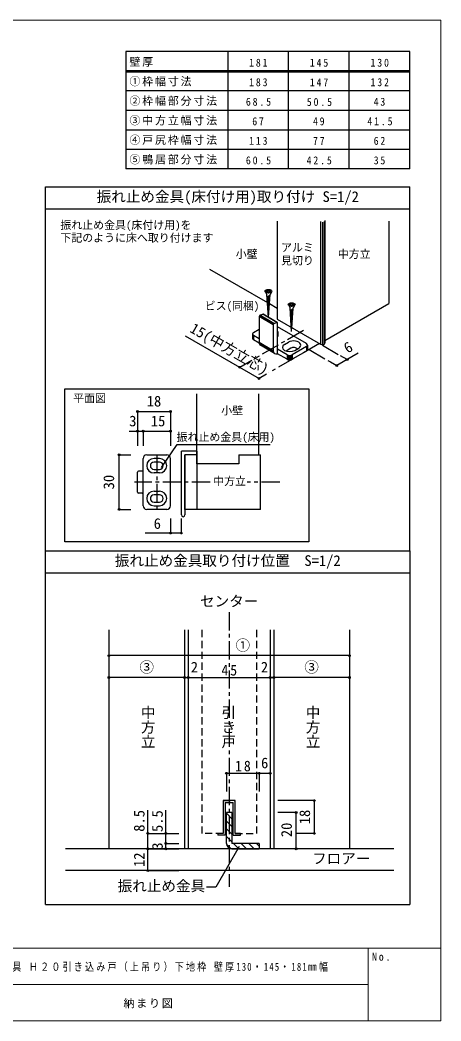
# Model space of a CAD drawing. Units: millimetres on the paper, with parts at other scales. Extents: x -197 to 362, y -138 to 137.
# Drawn here: x 82.3 to 197.8, y -138 to 137 of the extents above; entities that cross this region are included whole.
import ezdxf
from ezdxf.enums import TextEntityAlignment as Align

# ---------------------------------------------------------------- set-up
doc = ezdxf.new("R2010")
doc.units = ezdxf.units.MM
doc.header["$PDMODE"] = 32
doc.header["$PDSIZE"] = 0.5
doc.linetypes.add('CHAIN1', pattern=[8, 5, -1, 1, -1])
doc.linetypes.add('DASHED2', pattern=[3, 2, -1])
for name, color, linetype in [('0-0_補助線', 7, 'Continuous'), ('0-A_文字', 7, 'Continuous'), ('0-B_寸法', 7, 'Continuous'), ('1-1_通り芯', 4, 'CHAIN1'), ('1-3_仕上げ', 2, 'Continuous'), ('1-4_枠', 3, 'Continuous'), ('1-6_扉', 7, 'Continuous'), ('1-7_金物', 7, 'Continuous'), ('1-A_文字', 7, 'Continuous'), ('1-B_寸法', 7, 'Continuous'), ('F-A_文字', 7, 'Continuous')]:
    doc.layers.add(name, color=color, linetype=linetype)
doc.layers.add('F-0_補助線', color=7, linetype='Continuous', lineweight=18)
doc.styles.add('@ＭＳ ゴシック', font='')
doc.styles.add('ＭＳ ゴシック', font='')
doc.styles.get('@ＭＳ ゴシック').set_extended_font_data('@MS Gothic')
doc.styles.get('ＭＳ ゴシック').set_extended_font_data('MS Gothic')

msp = doc.modelspace()

# ---------------------------------------------------------------- linework, layer by layer
at = {"layer": '0-B_寸法', "color": 3}
for p, q in [((111.328, 128.333), (111.328, 96.133)), ((139.328, 128.333), (139.328, 96.133)), ((155.995, 96.133), (155.995, 128.333)), ((172.661, 96.133), (172.661, 128.333)), ((189.328, 96.133), (189.328, 128.333)), ((111.328, 123.167), (189.328, 123.167)), ((111.328, 122.967), (189.328, 122.967)), ((111.328, 122.767), (189.328, 122.767)), ((111.328, 117.6), (189.328, 117.6)), ((111.328, 112.233), (189.328, 112.233)), ((111.328, 106.867), (189.328, 106.867)), ((111.328, 101.5), (189.328, 101.5)), ((189.328, 96.133), (111.328, 96.133))]:
    msp.add_line(p, q, dxfattribs=at)
at = {"layer": '1-1_通り芯'}
msp.add_line((139.699, -25.681), (139.699, -101.172), dxfattribs=at)
at = {"layer": '1-3_仕上げ'}
for p, q in [((130.822, 15.053), (130.822, 34.343)), ((147.822, 17.553), (147.822, 34.343)), ((184.9, -90.703), (94.802, -90.703)), ((184.9, -96.703), (94.802, -96.703))]:
    msp.add_line(p, q, dxfattribs=at)
at = {"layer": '1-4_枠', "color": 4, "linetype": 'CHAIN1'}
for p, q in [((119.821, 17.553), (119.821, 2.553)), ((134.481, 10.053), (113.731, 10.053)), ((153.571, 10.053), (144.592, 10.053))]:
    msp.add_line(p, q, dxfattribs=at)
at = {"layer": '1-4_枠'}
for p, q in [((130.822, 17.553), (127.572, 17.553)), ((127.572, 2.553), (127.572, 17.553)), ((130.822, 17.553), (130.822, 2.553)), ((142.322, 17.553), (148.322, 17.553)), ((142.322, 17.553), (142.322, 15.053)), ((148.322, 2.553), (148.322, 17.553)), ((142.322, 15.053), (130.822, 15.053)), ((148.322, 2.553), (127.572, 2.553)), ((106.699, -30.545), (106.699, -90.703)), ((127.449, -30.545), (127.449, -90.703)), ((151.949, -30.545), (151.949, -90.703)), ((172.699, -30.545), (172.699, -90.703))]:
    msp.add_line(p, q, dxfattribs=at)
at = {"layer": '1-4_枠', "color": 7}
for p, q in [((128.449, -30.545), (128.449, -90.703)), ((150.949, -30.545), (150.949, -90.703))]:
    msp.add_line(p, q, dxfattribs=at)
at = {"layer": '1-4_枠', "color": 4}
for p, q in [((127.449, -43.631), (106.699, -43.631)), ((127.449, -43.631), (128.449, -43.631)), ((128.449, -43.631), (150.949, -43.631)), ((150.949, -43.631), (151.949, -43.631))]:
    msp.add_line(p, q, dxfattribs=at)
at = {"layer": '1-4_枠', "color": 7}
for p in [(106.699, -43.631), (127.449, -43.631), (128.449, -43.631), (150.949, -43.631), (151.949, -43.631)]:
    msp.add_point(p, dxfattribs=at)
at = {"layer": '1-6_扉'}
for p, q in [((152.869, 81.774), (152.869, 54.804)), ((164.775, 81.601), (164.775, 47.93)), ((165.275, 81.482), (165.275, 47.81)), ((165.775, 81.601), (165.775, 47.93)), ((165.982, 81.89), (165.982, 48.218)), ((134.292, 68.591), (150.193, 59.41)), ((150.745, 59.092), (152.869, 57.866)), ((152.869, 54.804), (164.775, 47.93))]:
    msp.add_line(p, q, dxfattribs=at)
at = {"layer": '1-6_扉', "color": 2}
for p, q in [((183.567, 81.774), (183.567, 59.126)), ((165.982, 48.973), (183.567, 59.126)), ((157.051, 52.389), (156.913, 52.469))]:
    msp.add_line(p, q, dxfattribs=at)
at = {"layer": '1-6_扉', "linetype": 'DASHED2'}
for p, q in [((132.199, -30.545), (132.199, -86.453)), ((147.199, -30.545), (147.199, -86.453)), ((138.074, -77.453), (138.074, -86.453)), ((138.074, -77.453), (141.324, -77.453)), ((141.324, -86.453), (141.324, -77.453)), ((138.074, -86.453), (132.199, -86.453)), ((141.324, -86.453), (147.199, -86.453))]:
    msp.add_line(p, q, dxfattribs=at)
at = {"layer": '1-6_扉'}
msp.add_ellipse((165.275, 48.218), major_axis=(0.707, 0), ratio=0.57735, start_param=3.9269908, end_param=6.2831853, dxfattribs=at)
at = {"layer": '1-7_金物'}
for p, q in [((149.682, 62.247), (150.047, 61.615)), ((149.703, 62.601), (150.376, 62.601)), ((149.703, 62.601), (149.703, 62.395)), ((149.703, 62.395), (150.376, 62.395)), ((150.462, 55.355), (150.047, 61.615)), ((150.891, 61.3), (150.098, 60.851)), ((150.869, 60.975), (150.118, 60.549)), ((150.848, 60.649), (150.138, 60.247)), ((150.376, 62.601), (150.376, 62.905)), ((150.376, 62.905), (150.583, 62.905)), ((150.376, 62.091), (150.376, 62.395)), ((150.376, 62.091), (150.583, 62.091)), ((150.496, 55.335), (150.912, 61.615)), ((150.583, 62.601), (150.583, 62.905)), ((150.583, 62.601), (151.255, 62.601)), ((151.276, 62.247), (150.912, 61.615)), ((151.255, 62.395), (151.255, 62.601)), ((150.826, 60.323), (150.158, 59.945)), ((150.805, 59.998), (150.178, 59.643)), ((150.783, 59.672), (150.198, 59.341)), ((150.761, 59.346), (150.218, 59.039)), ((150.74, 59.021), (150.238, 58.737)), ((150.718, 58.695), (150.258, 58.435)), ((150.697, 58.37), (150.278, 58.133)), ((150.675, 58.044), (150.298, 57.83)), ((156.046, 58.573), (156.411, 57.941)), ((156.067, 58.927), (156.74, 58.927)), ((156.067, 58.927), (156.067, 58.72)), ((156.067, 58.72), (156.74, 58.72)), ((156.843, 51.417), (156.411, 57.941)), ((156.74, 58.927), (156.74, 59.23)), ((156.74, 59.23), (156.947, 59.23)), ((156.74, 58.417), (156.74, 58.72)), ((156.74, 58.417), (156.947, 58.417)), ((156.843, 51.417), (157.276, 57.941)), ((156.947, 58.927), (156.947, 59.23)), ((156.947, 58.927), (157.619, 58.927)), ((157.64, 58.573), (157.276, 57.941)), ((157.619, 58.72), (157.619, 58.927)), ((151.805, 53.291), (147.949, 55.589)), ((147.949, 55.589), (147.949, 48.445)), ((151.812, 53.35), (147.955, 55.648)), ((151.831, 53.41), (147.974, 55.708)), ((151.861, 53.468), (148.005, 55.766)), ((151.901, 53.519), (148.044, 55.817)), ((151.947, 53.56), (148.09, 55.858)), ((148.14, 55.886), (148.906, 56.208)), ((151.997, 53.588), (148.14, 55.886)), ((152.763, 53.91), (148.906, 56.208)), ((152.812, 53.923), (148.956, 56.221)), ((152.859, 53.921), (149.002, 56.219)), ((152.898, 53.903), (149.042, 56.201)), ((150.653, 57.718), (150.318, 57.528)), ((150.632, 57.393), (150.338, 57.226)), ((150.61, 57.067), (150.358, 56.924)), ((150.589, 56.741), (150.378, 56.622)), ((150.567, 56.416), (150.398, 56.32)), ((150.546, 56.09), (150.418, 56.018)), ((150.524, 55.765), (150.438, 55.716)), ((157.255, 57.626), (156.462, 57.177)), ((157.233, 57.3), (156.482, 56.875)), ((157.212, 56.975), (156.502, 56.573)), ((157.19, 56.649), (156.522, 56.271)), ((157.168, 56.323), (156.542, 55.969)), ((157.147, 55.998), (156.562, 55.667)), ((157.125, 55.672), (156.582, 55.365)), ((157.104, 55.347), (156.602, 55.062)), ((157.082, 55.021), (156.622, 54.76)), ((151.805, 53.291), (151.805, 46.147)), ((151.997, 53.588), (152.763, 53.91)), ((152.954, 45.33), (152.954, 53.773)), ((160.909, 48.085), (152.954, 52.678)), ((157.061, 54.695), (156.642, 54.458)), ((157.039, 54.37), (156.662, 54.156)), ((157.017, 54.044), (156.682, 53.854)), ((156.996, 53.718), (156.702, 53.552)), ((156.974, 53.393), (156.722, 53.25)), ((156.953, 53.067), (156.742, 52.948)), ((156.931, 52.742), (156.762, 52.646)), ((156.91, 52.416), (156.782, 52.344)), ((146.121, 50.739), (146.121, 49.514)), ((146.155, 50.589), (146.155, 49.365)), ((146.255, 50.45), (146.255, 49.226)), ((146.414, 51.147), (147.949, 52.033)), ((147.949, 49.444), (146.414, 50.331)), ((146.414, 50.331), (146.414, 49.106)), ((153.01, 51.351), (153.01, 50.127)), ((156.888, 52.09), (156.802, 52.042)), ((147.969, 48.208), (146.414, 49.106)), ((151.805, 46.147), (147.949, 48.445)), ((151.844, 45.827), (147.988, 48.125)), ((151.959, 45.562), (148.102, 47.86)), ((152.142, 45.369), (148.285, 47.667)), ((154.899, 47.881), (155.96, 48.494)), ((156.667, 46.861), (155.606, 46.248)), ((160.909, 47.269), (157.02, 45.023)), ((157.727, 46.248), (158.788, 46.861)), ((160.909, 47.269), (160.909, 46.044)), ((161.068, 47.388), (161.068, 46.164)), ((161.168, 47.528), (161.168, 46.303)), ((161.202, 47.677), (161.202, 46.452)), ((155.606, 45.023), (152.954, 46.554)), ((155.606, 43.799), (152.954, 45.33)), ((155.606, 45.023), (155.606, 43.799)), ((155.813, 44.932), (155.813, 43.707)), ((156.054, 44.874), (156.054, 43.649)), ((156.313, 44.854), (156.313, 43.63)), ((156.572, 44.874), (156.572, 43.649)), ((156.813, 44.932), (156.813, 43.707)), ((160.909, 46.044), (157.02, 43.799)), ((157.02, 45.023), (157.02, 43.799)), ((94.582, -6.391), (94.582, 35.633)), ((116.071, 3.553), (116.071, 16.553)), ((117.071, 17.553), (122.571, 17.553)), ((120.571, 16.553), (119.071, 16.553)), ((123.571, 3.553), (123.571, 16.553)), ((130.822, 18.553), (126.572, 18.553)), ((126.572, 1.053), (126.572, 18.553)), ((127.572, 17.553), (127.572, 1.053)), ((120.571, 15.553), (119.071, 15.553)), ((114.571, 7.303), (114.571, 12.803)), ((115.821, 13.053), (114.821, 13.053)), ((119.071, 13.553), (120.571, 13.553)), ((120.571, 12.553), (119.071, 12.553)), ((115.821, 7.053), (114.821, 7.053)), ((119.071, 7.553), (120.571, 7.553)), ((120.571, 6.553), (119.071, 6.553)), ((119.071, 4.553), (120.571, 4.553)), ((119.071, 3.553), (120.571, 3.553)), ((122.571, 2.553), (117.071, 2.553)), ((161.553, -6.391), (94.582, -6.391)), ((138.074, -77.453), (138.074, -86.453)), ((141.324, -77.453), (138.074, -77.453)), ((138.574, -77.953), (138.574, -86.953)), ((138.574, -77.953), (140.824, -77.953)), ((140.824, -86.953), (140.824, -77.953)), ((141.324, -86.453), (141.324, -77.453)), ((136.574, -86.453), (136.574, -86.953)), ((138.074, -86.453), (136.574, -86.453)), ((138.574, -86.953), (136.574, -86.953)), ((140.824, -86.953), (142.824, -86.953)), ((142.824, -86.453), (141.324, -86.453)), ((142.824, -86.953), (142.824, -86.453))]:
    msp.add_line(p, q, dxfattribs=at)
at = {"layer": '1-7_金物', "color": 3}
for p, q in [((140.449, -80.703), (138.949, -80.703)), ((138.949, -89.203), (138.949, -80.703)), ((140.449, -80.703), (140.449, -89.203)), ((147.949, -89.203), (140.449, -89.203)), ((140.449, -90.703), (147.949, -90.703)), ((147.949, -89.203), (147.949, -90.703))]:
    msp.add_line(p, q, dxfattribs=at)
at = {"layer": '1-7_金物', "color": 4}
for p, q in [((140.449, -82.444), (138.949, -80.944)), ((140.449, -84.566), (138.949, -83.066)), ((140.449, -86.687), (138.949, -85.187)), ((140.449, -88.808), (138.949, -87.308)), ((140.202, -90.683), (138.969, -89.449)), ((142.344, -90.703), (140.844, -89.203)), ((144.465, -90.703), (142.965, -89.203)), ((146.587, -90.703), (145.087, -89.203)), ((147.949, -89.944), (147.208, -89.203))]:
    msp.add_line(p, q, dxfattribs=at)
at = {"layer": '1-7_金物'}
for points in [[(150.583, 62.091), (150.583, 62.395), (151.255, 62.395)], [(156.947, 58.417), (156.947, 58.72), (157.619, 58.72)], [(94.582, 35.633), (161.553, 35.633), (161.553, -6.391)], [(130.822, 18.553), (130.822, 17.553), (127.572, 17.553)]]:
    msp.add_lwpolyline(points, dxfattribs=at)
for centre, radius, start, end in [((117.071, 16.553), 1, 90, 180), ((119.071, 14.553), 2, 90, 270), ((120.571, 14.553), 2, 270, 90), ((122.571, 16.553), 1, 0, 90), ((119.071, 14.553), 1, 90, 270), ((120.571, 14.553), 1, 270, 90), ((114.821, 12.803), 0.25, 90, 180), ((115.821, 12.803), 0.25, 0, 90), ((114.821, 7.303), 0.25, 180, 270), ((115.821, 7.303), 0.25, 270, 0), ((119.071, 5.553), 2, 90, 270), ((119.071, 5.553), 1, 90, 270), ((120.571, 5.553), 2, 270, 90), ((120.571, 5.553), 1, 270, 90), ((117.071, 3.553), 1, 180, 270), ((122.571, 3.553), 1, 270, 0), ((127.072, 1.053), 0.5, 180, 0)]:
    msp.add_arc(centre, radius, start, end, dxfattribs=at)
at = {"layer": '1-7_金物', "color": 3}
msp.add_arc((140.449, -89.203), 1.5, 180, 270, dxfattribs=at)
at = {"layer": '1-7_金物'}
for centre in [(150.479, 62.498), (156.843, 58.824)]:
    msp.add_ellipse(centre, major_axis=(0.942, 0), ratio=0.5, dxfattribs=at)
for centre, major_axis, ratio, start_param, end_param in [((148.14, 55.67), (0.128, 0.215), 0.663414, 0.7318184, 2.3026147), ((148.906, 55.991), (0.128, 0.215), 0.663414, 6.2296055, 7.0150037), ((151.997, 53.372), (0.128, 0.215), 0.663414, 0.7318184, 2.3026147), ((152.763, 53.693), (0.128, 0.215), 0.663414, 5.4442074, 7.0150037), ((147.121, 50.739), (-1, 0), 0.57735, 5.4977871, 7.0685835), ((147.121, 49.514), (-1, 0), 0.57735, 6.2831853, 7.0685835), ((151.01, 51.351), (2, 0), 0.57735, 6.047146, 6.5192246), ((151.01, 50.127), (2, 0), 0.57735, 6.047146, 6.5192246), ((149.098, 48.927), (0.768, 1.289), 0.663414, 2.3026147, 3.0880129), ((156.313, 47.065), (2, 0), 0.57735, 2.3561945, 5.4977871), ((157.374, 47.677), (2, 0), 0.57735, 5.4977871, 8.6393798), ((157.374, 46.452), (1, 0), 0.57735, 0.2617994, 2.3561945), ((160.202, 47.677), (-1, 0), 0.57735, 2.3561945, 3.9269908), ((152.954, 46.629), (0.768, 1.289), 0.663414, 2.3026147, 3.873411), ((156.313, 45.84), (1, 0), 0.57735, 2.3561945, 2.7802255), ((156.313, 45.432), (-1, 0), 0.57735, 0.7853982, 2.3561945), ((160.202, 46.452), (-1, 0), 0.57735, 2.3561945, 3.1415927), ((156.313, 44.207), (-1, 0), 0.57735, 0.7853982, 2.3561945)]:
    msp.add_ellipse(centre, major_axis=major_axis, ratio=ratio, start_param=start_param, end_param=end_param, dxfattribs=at)
at = {"layer": '1-A_文字', "color": 3}
for p, q in [((189.328, 128.333), (111.328, 128.333)), ((89.328, 91.133), (189.328, 91.133)), ((89.328, -8.867), (89.328, 91.133)), ((189.328, -8.867), (189.328, 91.133)), ((89.328, 85.133), (189.328, 85.133)), ((89.328, -8.867), (189.328, -8.867)), ((89.328, -8.867), (189.328, -8.867)), ((89.328, -106), (89.328, -8.867)), ((189.328, -8.867), (189.328, -106)), ((89.328, -14.867), (189.328, -14.867)), ((89.328, -106), (189.328, -106))]:
    msp.add_line(p, q, dxfattribs=at)
at = {"layer": '1-A_文字', "color": 4}
for p, q in [((121.153, 14.101), (125.398, 20.374)), ((125.398, 20.374), (150.995, 20.374))]:
    msp.add_line(p, q, dxfattribs=at)
at = {"layer": '1-A_文字'}
msp.add_lwpolyline([(142.465, -90.061), (136.007, -101.247), (133.507, -101.247)], dxfattribs=at)
at = {"layer": '1-B_寸法', "color": 4}
for p, q in [((127.6, 50.24), (147.888, 38.526)), ((175.083, 45.443), (169.224, 42.06)), ((172.083, 43.711), (170.289, 44.747)), ((142.585, 41.588), (145.914, 43.51)), ((167.496, 43.058), (169.224, 42.06)), ((149.98, 39.734), (147.888, 38.526)), ((114.571, 29.441), (123.571, 29.441)), ((114.571, 29.441), (114.571, 24.053)), ((123.571, 29.441), (123.571, 24.053)), ((112.258, 24.053), (116.071, 24.053)), ((114.571, 24.053), (114.571, 20.053)), ((116.071, 24.053), (116.071, 20.053)), ((116.071, 24.053), (123.571, 24.053)), ((123.571, 24.053), (123.571, 20.053)), ((109.495, 17.553), (112.731, 17.553)), ((109.495, 2.553), (109.495, 17.553)), ((109.495, 2.553), (112.731, 2.553)), ((123.571, 0.053), (123.571, -3.95)), ((126.571, -3.95), (126.571, 0.053)), ((126.571, -3.95), (116.596, -3.95)), ((172.699, -37.631), (106.699, -37.631)), ((172.699, -43.631), (151.949, -43.631)), ((172.699, -43.631), (172.699, -48.631)), ((138.949, -69.953), (147.949, -69.953)), ((138.949, -69.953), (138.949, -74.953)), ((147.949, -69.953), (147.949, -74.953)), ((147.949, -69.953), (150.949, -69.953)), ((150.949, -69.953), (150.949, -74.953)), ((163.074, -77.453), (153.074, -77.453)), ((163.074, -86.453), (163.074, -77.453)), ((117.34, -90.703), (117.34, -80.084)), ((122.34, -89.203), (122.34, -80.084)), ((158.074, -80.703), (153.074, -80.703)), ((158.074, -90.703), (158.074, -80.703)), ((117.34, -86.453), (125.907, -86.453)), ((163.074, -86.453), (158.074, -86.453)), ((117.34, -96.703), (117.34, -90.703)), ((117.34, -90.703), (125.907, -90.703)), ((122.34, -89.203), (125.907, -89.203)), ((122.34, -90.703), (122.34, -89.203)), ((158.074, -90.703), (153.074, -90.703)), ((117.34, -96.703), (125.907, -96.703))]:
    msp.add_line(p, q, dxfattribs=at)
at = {"layer": '1-B_寸法', "color": 4, "linetype": 'CHAIN1'}
for p, q in [((160.056, 51.675), (146.342, 43.757)), ((164.475, 48.103), (150.582, 40.082)), ((165.275, 47.641), (169.896, 44.973)), ((161.616, 46.452), (167.496, 43.058))]:
    msp.add_line(p, q, dxfattribs=at)
at = {"layer": '1-B_寸法'}
for p in [(142.585, 41.588), (169.224, 42.06), (172.083, 43.711), (147.888, 38.526), (114.571, 29.441), (123.571, 29.441), (114.571, 24.053), (116.071, 24.053), (123.571, 24.053), (109.495, 17.553), (109.495, 2.553), (123.571, -3.95), (126.571, -3.95), (106.699, -37.631), (172.699, -37.631), (172.699, -43.631), (138.949, -69.953), (147.949, -69.953), (150.949, -69.953), (163.074, -77.453), (158.074, -80.703), (117.34, -86.453), (122.34, -86.453), (163.074, -86.453), (117.34, -90.703), (122.34, -89.203), (122.34, -90.703), (158.074, -90.703), (117.34, -96.703)]:
    msp.add_point(p, dxfattribs=at)
at = {"layer": 'F-0_補助線', "color": 3}
msp.add_line((-197.169, -118), (197.831, -118), dxfattribs=at)
msp.add_lwpolyline([(-197.169, 137), (197.831, 137), (197.831, -138), (-197.169, -138)], close=True, dxfattribs=at)
at = {"layer": 'F-0_補助線', "color": 2}
for points in [[(57.831, -118), (177.831, -118), (177.831, -128), (57.831, -128)], [(177.831, -118), (197.831, -118), (197.831, -138), (177.831, -138)]]:
    msp.add_lwpolyline(points, close=True, dxfattribs=at)

# ---------------------------------------------------------------- texts
at = {"layer": '0-0_補助線', "char_height": 2.199, "attachment_point": 7, "style": 'ＭＳ ゴシック'}
for s, insert in [('\\T1.17;壁厚', (112.328, 124.15)), ('\\T1.17;①枠幅寸法', (112.328, 118.783)), ('\\T1.17;②枠幅部分寸法', (112.328, 113.417)), ('\\T1.17;③中方立幅寸法', (112.328, 108.05)), ('\\T1.17;④戸尻枠幅寸法', (112.328, 102.683)), ('\\T1.17;⑤鴨居部分寸法', (112.328, 97.317))]:
    msp.add_mtext(s, dxfattribs=dict(at, insert=insert))
at = {"layer": '0-A_文字', "char_height": 2.199, "attachment_point": 7, "style": 'ＭＳ ゴシック'}
for s, insert in [('\\T1.38;\\W0.9;181', (145.161, 124.15)), ('\\T1.38;\\W0.9;145', (161.828, 124.15)), ('\\T1.38;\\W0.9;130', (178.495, 124.15)), ('\\T1.38;\\W0.9;183', (145.161, 118.783)), ('\\T1.38;\\W0.9;147', (161.828, 118.783)), ('\\T1.38;\\W0.9;132', (178.495, 118.783)), ('\\T1.38;\\W0.9;68.5', (144.286, 113.417)), ('\\T1.38;\\W0.9;50.5', (161.01, 113.357)), ('\\T1.36;\\W0.9;43', (179.37, 113.417)), ('\\T1.36;\\W0.9;67', (146.036, 108.05)), ('\\T1.36;\\W0.9;49', (162.703, 108.05)), ('\\T1.38;\\W0.9;41.5', (177.62, 108.05)), ('\\T1.38;\\W0.9;113', (145.161, 102.683)), ('\\T1.36;\\W0.9;77', (162.703, 102.683)), ('\\T1.36;\\W0.9;62', (179.37, 102.683)), ('\\T1.38;\\W0.9;60.5', (144.286, 97.317)), ('\\T1.38;\\W0.9;42.5', (160.953, 97.317)), ('\\T1.36;\\W0.9;35', (179.37, 97.317))]:
    msp.add_mtext(s, dxfattribs=dict(at, insert=insert))
at = {"layer": '1-4_枠', "color": 7, "style": 'ＭＳ ゴシック'}
for s, p in [('③', (115.074, -43.131)), ('2', (129.155, -43.131)), ('2', (148.397, -43.131))]:
    msp.add_text(s, height=2.933, dxfattribs=at).set_placement(p, align=Align.BOTTOM_LEFT)
at = {"layer": '1-4_枠', "color": 7, "insert": (137.574, -43.131), "char_height": 2.933, "attachment_point": 7, "style": 'ＭＳ ゴシック'}
msp.add_mtext('\\T1.27;\\W0.95;45', dxfattribs=at)
at = {"layer": '1-A_文字', "style": 'ＭＳ ゴシック'}
for s, height, p in [('振れ止め金具(床付け用)取り付け S=1/2', 2.933, (103.328, 86.133)), ('振れ止め金具(床付け用)を', 2.199, (93.376, 78.916)), ('下記のように床へ取り付けます', 2.199, (93.376, 75.409)), ('アルミ', 2.199, (153.948, 72.734)), ('小壁', 2.199, (141.506, 70.955)), ('見切り', 2.199, (153.948, 69.162)), ('中方立', 2.199, (169.521, 70.955)), ('平面図', 2.199, (96.878, 31.338)), ('小壁', 2.199, (137.515, 27.965)), ('振れ止め金具(床用)', 2.199, (125.279, 20.674)), ('中方立', 2.199, (135.324, 8.553)), ('振れ止め金具取り付け位置\u3000S=1/2', 2.933, (108.328, -13.867)), ('センター', 2.933, (131.699, -25.012)), ('フロアー', 2.933, (162.449, -95.703)), ('振れ止め金具', 2.933, (109.097, -103.247))]:
    msp.add_text(s, height=height, dxfattribs=at).set_placement(p, align=Align.BOTTOM_LEFT)
at = {"layer": '1-A_文字', "style": '@ＭＳ ゴシック'}
for s, p in [('中方立', (115.074, -51.217)), ('引き戸', (137.199, -51.217)), ('中方立', (160.324, -51.217))]:
    msp.add_text(s, height=2.933, rotation=270, dxfattribs=at).set_placement(p, align=Align.BOTTOM_LEFT)
at = {"layer": '1-B_寸法', "style": 'ＭＳ ゴシック'}
for s, height, p in [('ビス(同梱)', 2.199, (132.994, 56.711)), ('18', 2.933, (117.071, 29.941)), ('3', 2.933, (112.258, 24.496)), ('15', 2.933, (118.196, 24.496)), ('6', 2.933, (118.978, -3.672)), ('①', 2.933, (141.452, -37.131)), ('③', 2.933, (160.324, -43.131)), ('6', 2.933, (148.449, -69.453))]:
    msp.add_text(s, height=height, dxfattribs=at).set_placement(p, align=Align.BOTTOM_LEFT)
for s, rotation, p in [('15(中方立芯)', 330.107, (128.219, 50.648)), ('6', 29.998, (172.641, 44.568)), ('30', 90, (108.995, 8.053)), ('8.5', 90, (117.34, -86.013)), ('5.5', 90, (122.34, -86.084)), ('18', 90, (162.779, -83.953)), ('20', 90, (157.779, -87.5)), ('3', 90, (122.34, -90.953)), ('12', 90, (117.34, -95.703))]:
    msp.add_text(s, height=2.933, rotation=rotation, dxfattribs=at).set_placement(p, align=Align.BOTTOM_LEFT)
at = {"layer": '1-B_寸法', "insert": (141.324, -69.453), "char_height": 2.933, "attachment_point": 7, "style": 'ＭＳ ゴシック'}
msp.add_mtext('\\T1.27;\\W0.95;18', dxfattribs=at)
at = {"layer": 'F-A_文字', "char_height": 2.199, "attachment_point": 7, "style": 'ＭＳ ゴシック'}
for s, insert in [('\\T1.38;\\W0.9;No.', (178.912, -121.478)), ('\\T1.25;\\W0.8;ＷＯ\\~建具\\~Ｈ２０引き込み戸（上吊り）下地枠\\~壁厚130・145・181㎜幅', (69.443, -124.5)), ('\\T1.17;納まり図', (110.693, -134.5))]:
    msp.add_mtext(s, dxfattribs=dict(at, insert=insert))

doc.saveas('drawing.dxf')
